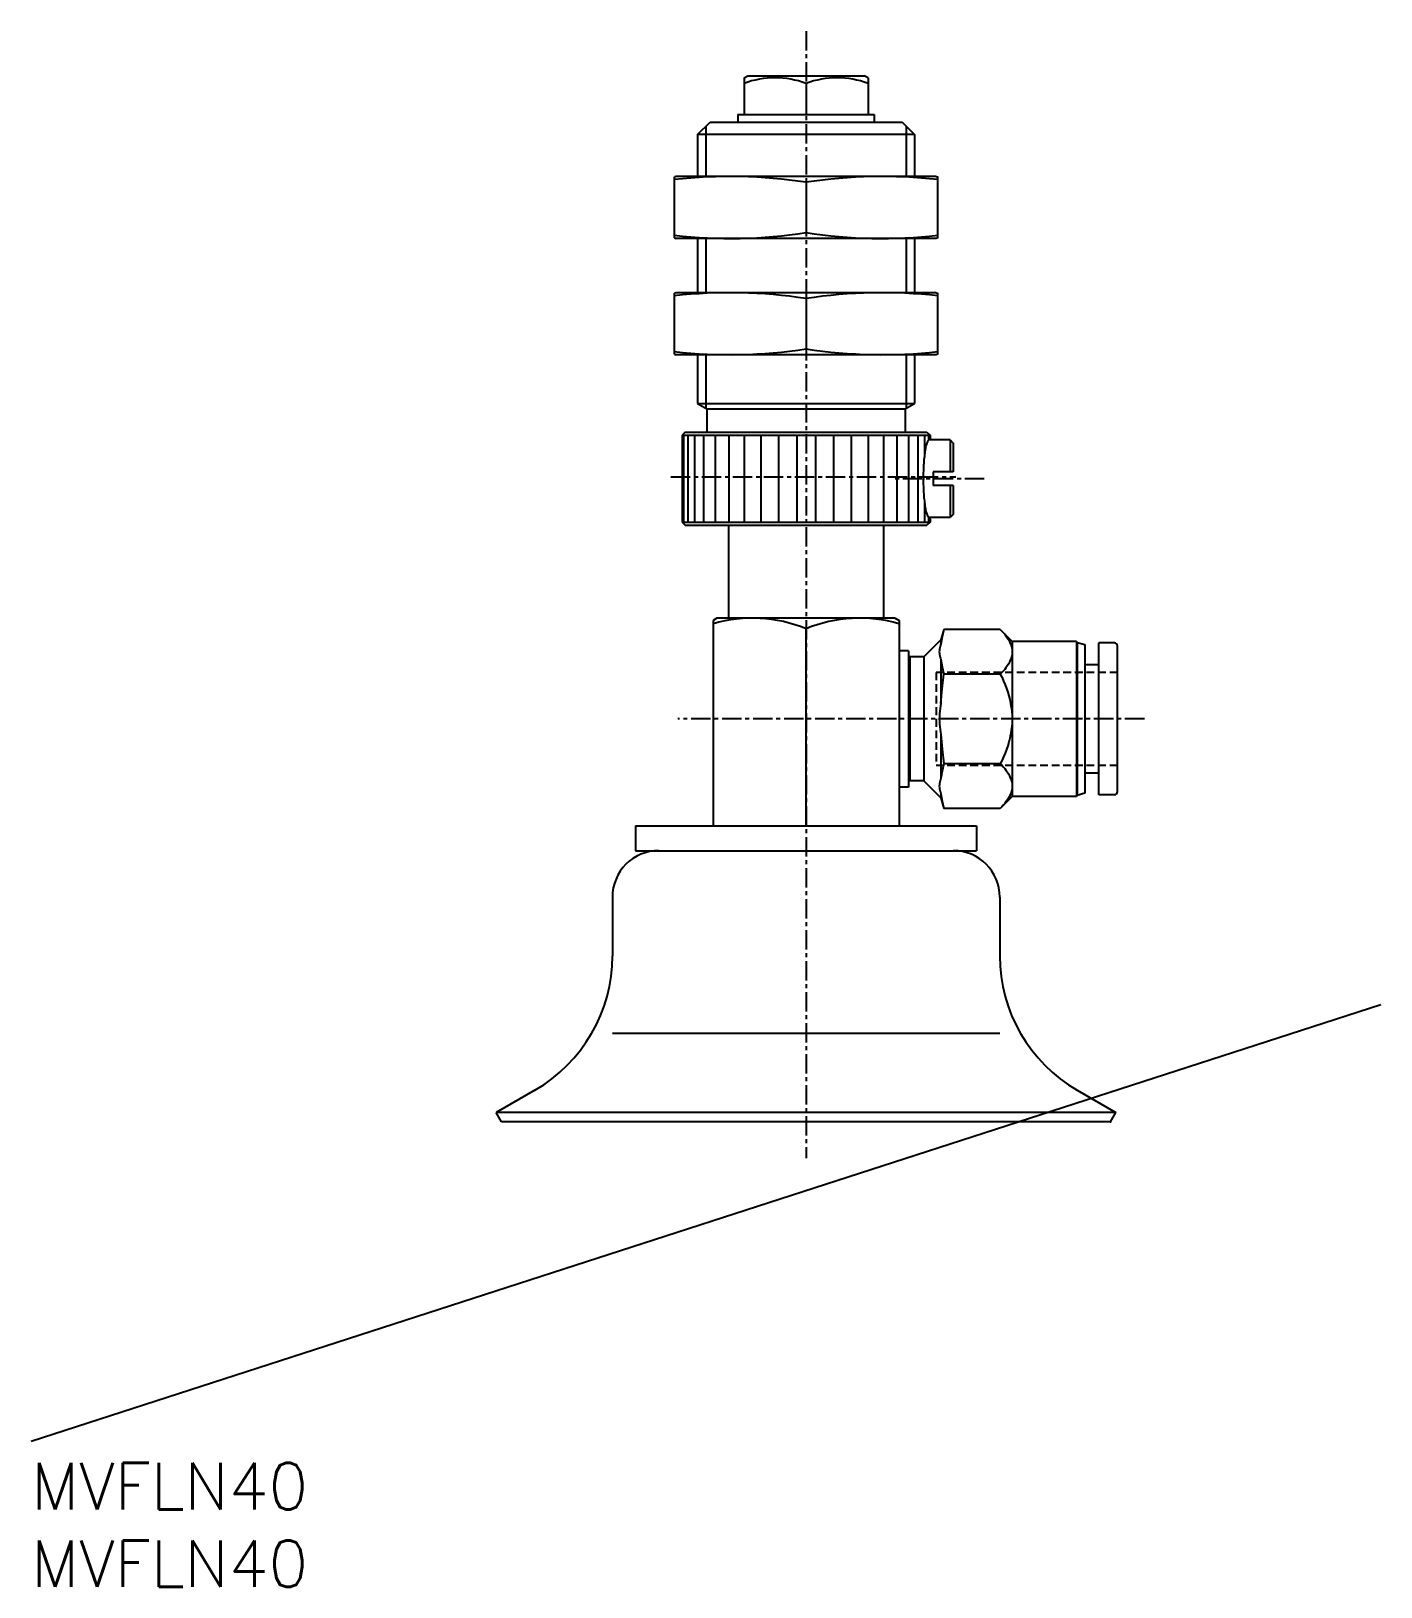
# Model space of a CAD drawing. Extents: x 0 to 87, y 0 to 100.
import ezdxf

# ---------------------------------------------------------------- set-up
doc = ezdxf.new("R2010")
doc.units = 0
doc.linetypes.add('CENTER', pattern=[2, 1.25, -0.25, 0.25, -0.25])
doc.linetypes.add('DASHED', pattern=[0.75, 0.5, -0.25])
doc.layers.get('0').update_dxf_attribs({"linetype": 'CONTINUOUS'})
doc.layers.add('CENTER', color=1, linetype='CENTER')
doc.styles.get("Standard").update_dxf_attribs({"font": 'txt.shx'})

# ---------------------------------------------------------------- blocks, each defined once
blk = doc.blocks.new('*U11')
at = {"color": 7, "linetype": 'CONTINUOUS'}
blk.add_text('MVFLN40', height=3, dxfattribs=at).set_placement((0, 0))
blk = doc.blocks.new('*U12')
at = {"color": 7, "linetype": 'CONTINUOUS'}
blk.add_text('MVFLN40', height=3, dxfattribs=at).set_placement((0, 5))

msp = doc.modelspace()

# ---------------------------------------------------------------- linework, layer by layer
at = {"color": 7, "linetype": 'CONTINUOUS'}
for p, q in [((46, 97.36), (46.25, 97.5)), ((46.25, 97.5), (53.75, 97.5)), ((54, 97.36), (53.75, 97.5)), ((46, 97.36), (46, 95)), ((50, 97), (50, 95)), ((54, 97.36), (54, 95)), ((43, 93.7), (43.8, 94.5)), ((43.8, 94.5), (56.2, 94.5)), ((45.6, 95), (45.6, 94.5)), ((45.6, 95), (54.4, 95)), ((54.4, 95), (54.4, 94.5)), ((56.2, 94.5), (57, 93.7)), ((43, 93.7), (43, 91)), ((57, 93.7), (43, 93.7)), ((43.54, 94.24), (43.54, 91)), ((56.46, 94.24), (56.46, 91)), ((57, 93.7), (57, 91)), ((41.6, 91), (41.5, 90.97)), ((41.5, 87.03), (41.5, 90.97)), ((58.4, 91), (41.6, 91)), ((50, 90.62), (50, 87.38)), ((58.4, 91), (58.5, 90.97)), ((58.5, 87.03), (58.5, 90.97)), ((41.5, 87.03), (41.6, 87)), ((58.4, 87), (41.6, 87)), ((43, 87), (43, 83.5)), ((43.54, 87), (43.54, 83.5)), ((56.46, 87), (56.46, 83.5)), ((57, 87), (57, 83.5)), ((58.5, 87.03), (58.4, 87)), ((41.6, 83.5), (41.5, 83.47)), ((41.5, 79.53), (41.5, 83.47)), ((58.4, 83.5), (41.6, 83.5)), ((58.4, 83.5), (58.5, 83.47)), ((58.5, 79.53), (58.5, 83.47)), ((50, 83.12), (50, 79.88)), ((41.5, 79.53), (41.6, 79.5)), ((58.4, 79.5), (41.6, 79.5)), ((43, 79.5), (43, 76.35)), ((43.54, 79.5), (43.54, 76.03)), ((56.46, 79.5), (56.46, 76.03)), ((57, 79.5), (57, 76.35)), ((58.5, 79.53), (58.4, 79.5)), ((43, 76.35), (57, 76.35)), ((43, 76.35), (43.6, 76)), ((56.4, 76), (57, 76.35)), ((43.6, 76), (43.6, 74.5)), ((43.6, 76), (56.4, 76)), ((56.4, 76), (56.4, 74.5)), ((42.2, 74.5), (42, 74.3)), ((42, 74.3), (58, 74.3)), ((42, 74.3), (42, 68.7)), ((42.09, 74.3), (42.09, 68.7)), ((42.2, 74.5), (57.8, 74.5)), ((42.36, 74.3), (42.36, 68.7)), ((42.79, 74.3), (42.79, 68.7)), ((43.39, 74.3), (43.39, 68.7)), ((44.14, 74.3), (44.14, 68.7)), ((45.01, 74.3), (45.01, 68.7)), ((46, 74.3), (46, 68.7)), ((47.08, 74.3), (47.08, 68.7)), ((48.22, 74.3), (48.22, 68.7)), ((49.4, 74.3), (49.4, 68.7)), ((50.6, 74.3), (50.6, 68.7)), ((51.78, 74.3), (51.78, 68.7)), ((52.92, 74.3), (52.92, 68.7)), ((54, 74.3), (54, 68.7)), ((54.99, 74.3), (54.99, 68.7)), ((55.86, 74.3), (55.86, 68.7)), ((56.61, 74.3), (56.61, 68.7)), ((57.21, 74.3), (57.21, 68.7)), ((57.64, 74.3), (57.64, 72.99)), ((57.8, 74.5), (58, 74.3)), ((57.91, 74.3), (57.91, 74.04)), ((58, 74.3), (58, 74.1)), ((59.3, 74), (57.88, 74)), ((59.3, 74), (59.3, 71.95)), ((59.3, 74), (59.5, 73.8)), ((59.5, 73.8), (59.5, 71.95)), ((58.2, 71.95), (58.2, 71.05)), ((59.5, 71.95), (58.2, 71.95)), ((59.5, 71.05), (58.2, 71.05)), ((59.3, 71.05), (59.3, 69)), ((59.5, 71.05), (59.5, 69.2)), ((57.64, 70.01), (57.64, 68.7)), ((42, 68.7), (58, 68.7)), ((42, 68.7), (42.2, 68.5)), ((42.2, 68.5), (57.8, 68.5)), ((45, 68.5), (45, 62.5)), ((55, 68.5), (55, 62.5)), ((58, 68.7), (57.8, 68.5)), ((59.3, 69), (57.88, 69)), ((57.91, 68.96), (57.91, 68.7)), ((58, 68.9), (58, 68.7)), ((59.5, 69.2), (59.3, 69)), ((44.25, 62.5), (44, 62.36)), ((44, 62.36), (44, 49.1)), ((55.75, 62.5), (44.25, 62.5)), ((55.75, 62.5), (56, 62.36)), ((56, 62.36), (56, 49.1)), ((50, 49.1), (50, 61.82)), ((58.88, 61.77), (58.7, 61.1)), ((62.53, 61.77), (58.88, 61.77)), ((62.53, 61.77), (63.3, 61)), ((56.6, 60.4), (56, 60.4)), ((56.6, 60.4), (56.6, 51.6)), ((58.7, 61.1), (57.6, 60)), ((58.7, 61.1), (58.7, 60.83)), ((67.46, 61), (63.3, 61)), ((63.3, 61), (63.3, 51)), ((67.46, 61), (67.46, 51)), ((67.46, 61), (67.5, 60.93)), ((67.5, 60.93), (68, 60.8)), ((67.5, 60.93), (67.5, 51.07)), ((68, 60.8), (68, 51.2)), ((69.9, 60.9), (68.9, 60.9)), ((68.9, 51.1), (68.9, 60.9)), ((70.1, 51.3), (70.1, 60.7)), ((56.7, 60), (56.6, 59.9)), ((56.7, 60), (56.7, 52)), ((57.6, 60), (56.7, 60)), ((57.6, 60), (57.6, 52)), ((58.7, 59.83), (58.7, 57)), ((68.9, 59.5), (68, 59.5)), ((62.53, 58.89), (58.88, 58.89)), ((58.7, 55), (58.7, 52.17)), ((62.53, 53.11), (58.88, 53.11)), ((68.9, 52.5), (68, 52.5)), ((56.6, 51.6), (56, 51.6)), ((56.7, 52), (56.6, 52.1)), ((57.6, 52), (56.7, 52)), ((57.6, 52), (58.7, 50.9)), ((68, 51.2), (67.5, 51.07)), ((58.7, 51.17), (58.7, 50.9)), ((58.7, 50.9), (58.88, 50.23)), ((62.53, 50.23), (58.88, 50.23)), ((63.3, 51), (62.53, 50.23)), ((67.46, 51), (63.3, 51)), ((67.5, 51.07), (67.46, 51)), ((69.9, 51.1), (68.9, 51.1)), ((39, 49.1), (39, 47.5)), ((39, 49.1), (61, 49.1)), ((61, 49.1), (61, 47.5)), ((39, 47.5), (61, 47.5)), ((37.5, 44.5), (37.5, 40.71)), ((62.5, 44.5), (62.5, 40.71)), ((-0.01, 9.4), (87.09, 37.58)), ((62.5, 35.71), (37.5, 35.71)), ((32.5, 32.05), (30, 30.61)), ((67.5, 32.05), (70, 30.61)), ((30.35, 30), (30, 30.61)), ((70, 30.61), (30, 30.61)), ((69.65, 30), (70, 30.61)), ((69.65, 30), (30.35, 30))]:
    msp.add_line(p, q, dxfattribs=at)
at = {"color": 3, "linetype": 'DASHED'}
for p, q in [((70.1, 59), (58.4, 59)), ((58.4, 59), (58.4, 53)), ((70.1, 53), (58.4, 53))]:
    msp.add_line(p, q, dxfattribs=at)
at = {"color": 7, "linetype": 'CONTINUOUS'}
for points in [[(58, 74.1, 0.049127), (57.92, 74.05, 0.049127), (57.83, 73.9, 0.049127), (57.76, 73.66, 0.049127), (57.69, 73.34, 0.049127), (57.64, 72.94, 0.049127), (57.6, 72.49, 0.049127), (57.57, 72.01, 0.049127), (57.57, 71.5, 0.049127), (57.57, 70.99, 0.049127), (57.6, 70.51, 0.049127), (57.64, 70.06, 0.049127), (57.69, 69.66, 0.049127), (57.76, 69.34, 0.049127), (57.83, 69.1, 0.049127), (57.92, 68.95, 0.049127), (58, 68.9, -1)], [(62.53, 61.77, -0.103298), (63.18, 60.87, -0.216625), (63.18, 59.79, -0.103318), (62.53, 58.89)], [(58.7, 60.83, 0.060456), (58.61, 60.5, 0.069416), (58.61, 60.16, 0.06049), (58.7, 59.83)], [(62.53, 58.89, -0.076012), (63.2, 57, -0.09603), (63.2, 55, -0.076032), (62.53, 53.11)], [(58.7, 57, 0.032376), (58.61, 56.34, 0.033601), (58.61, 55.66, 0.032383), (58.7, 55)], [(62.53, 53.11, -0.103298), (63.18, 52.21, -0.216625), (63.18, 51.13, -0.103319), (62.53, 50.23)], [(58.7, 52.17, 0.060456), (58.61, 51.84, 0.069416), (58.61, 51.5, 0.06049), (58.7, 51.17)]]:
    msp.add_lwpolyline(points, format="xyb", dxfattribs=at)
for points in [[(58.88, 61.77), (58.79, 61.3), (58.7, 60.83)], [(58.7, 59.83), (58.79, 59.36), (58.88, 58.89)], [(58.7, 57), (58.79, 57.95), (58.88, 58.89)], [(58.7, 55), (58.79, 54.05), (58.88, 53.11)], [(58.88, 53.11), (58.79, 52.64), (58.7, 52.17)], [(58.7, 51.17), (58.79, 50.7), (58.88, 50.23)]]:
    msp.add_lwpolyline(points, dxfattribs=at)
for centre, radius, start, end in [((48, 91.58), 5.78, 69.7438, 110.2562), ((52, 91.58), 5.78, 69.7438, 110.2562), ((45.09, 59.05), 31.95, 81.1646, 96.456), ((54.91, 59.05), 31.95, 83.544, 98.8354), ((45.09, 118.95), 31.95, 263.544, 278.8354), ((54.91, 118.95), 31.95, 261.1646, 276.456), ((45.09, 51.55), 31.95, 81.1646, 96.456), ((54.91, 51.55), 31.95, 83.544, 98.8354), ((45.09, 111.45), 31.95, 263.544, 278.8354), ((54.91, 111.45), 31.95, 261.1646, 276.456), ((46.54, 53.34), 9.16, 67.7807, 106.0709), ((53.46, 53.34), 9.16, 73.9291, 112.2193), ((69.9, 60.7), 0.2, 0, 90), ((69.9, 51.3), 0.2, 270, 0), ((40.5, 44.5), 3, 90, 180), ((59.5, 44.5), 3, 0, 90), ((27.5, 40.71), 10, 300, 0), ((72.5, 40.71), 10, 180, 240)]:
    msp.add_arc(centre, radius, start, end, dxfattribs=at)
msp.add_point((69.65, 30), dxfattribs=at)
at = {"layer": 'CENTER', "color": 1, "linetype": 'CENTER'}
for p, q in [((50, 100.38), (50, 27.66)), ((41.28, 71.62), (59.67, 71.62)), ((61.5, 71.5), (55.57, 71.5)), ((71.83, 56), (41.72, 56))]:
    msp.add_line(p, q, dxfattribs=at)

# ---------------------------------------------------------------- block references
at = {"color": 7, "linetype": 'CONTINUOUS'}
for name in ['*U12', '*U11']:
    msp.add_blockref(name, (0, 0), dxfattribs=at)

doc.saveas('drawing.dxf')
